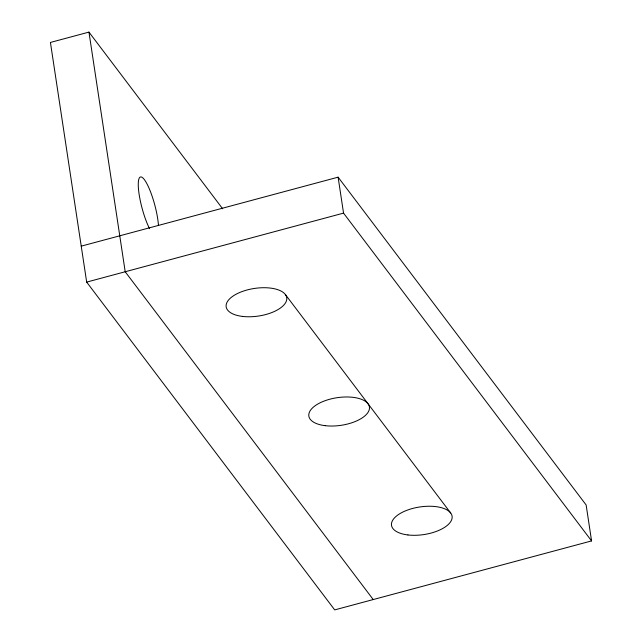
<?xml version="1.0" encoding="UTF-8"?>
<svg xmlns="http://www.w3.org/2000/svg" width="642" height="642" viewBox="0 0 642 642"><rect width="100%" height="100%" fill="white"/><g stroke="black" fill="none" stroke-linecap="round" stroke-linejoin="round"><path stroke-width="0.96" d="M222.654 208.794L88.957 32.1L50.429 42.444L86.67 282.103L334.699 609.9L591.571 540.917L586.138 504.965L338.109 177.168L81.237 246.151M86.67 282.103L343.542 213.12L591.571 540.917M285.345 294.485L450.7 513.014M373.235 599.556L125.206 271.759L88.957 32.1M338.109 177.168L343.542 213.12M149.578 228.704A30.631 6.548 75 0 1 138.343 187.151A30.631 6.548 75 0 1 147.01 183.933A30.631 6.548 75 0 1 158.462 225.414M242.588 316.426A30.631 13.955 -8.6 0 0 286.765 297.928A30.631 13.955 -8.6 0 0 239.98 292.383A30.631 13.955 -8.6 0 0 242.588 316.426M325.261 425.686A30.631 13.955 -8.6 0 0 369.447 407.197A30.631 13.955 -8.6 0 0 322.661 401.643A30.631 13.955 -8.6 0 0 325.261 425.686M407.943 534.955A30.631 13.955 -8.6 0 0 452.12 516.457A30.631 13.955 -8.6 0 0 405.335 510.912A30.631 13.955 -8.6 0 0 407.943 534.955"/></g></svg>
